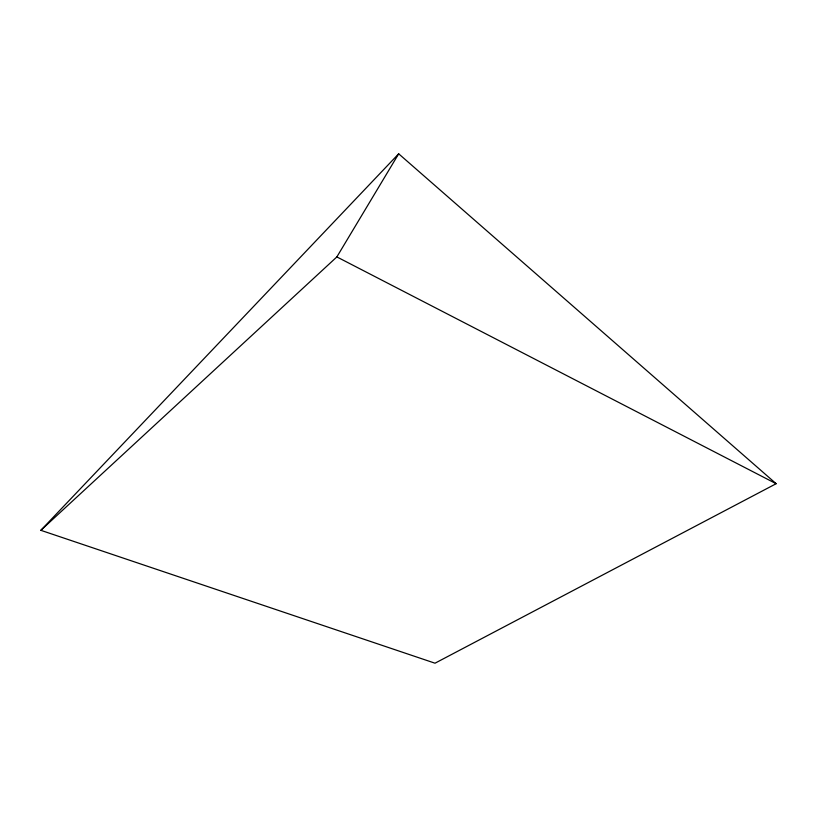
<?xml version="1.0" encoding="UTF-8"?>
<svg xmlns="http://www.w3.org/2000/svg" width="817" height="817" viewBox="0 0 817 817"><rect width="100%" height="100%" fill="white"/><g stroke="black" fill="none" stroke-linecap="round" stroke-linejoin="round"><path stroke-width="1.23" d="M40.85 530.315L336.859 256.916L398.686 153.8L776.15 483.705L435.012 663.2L40.85 530.315L398.686 153.8M336.859 256.916L776.15 483.705"/></g></svg>
